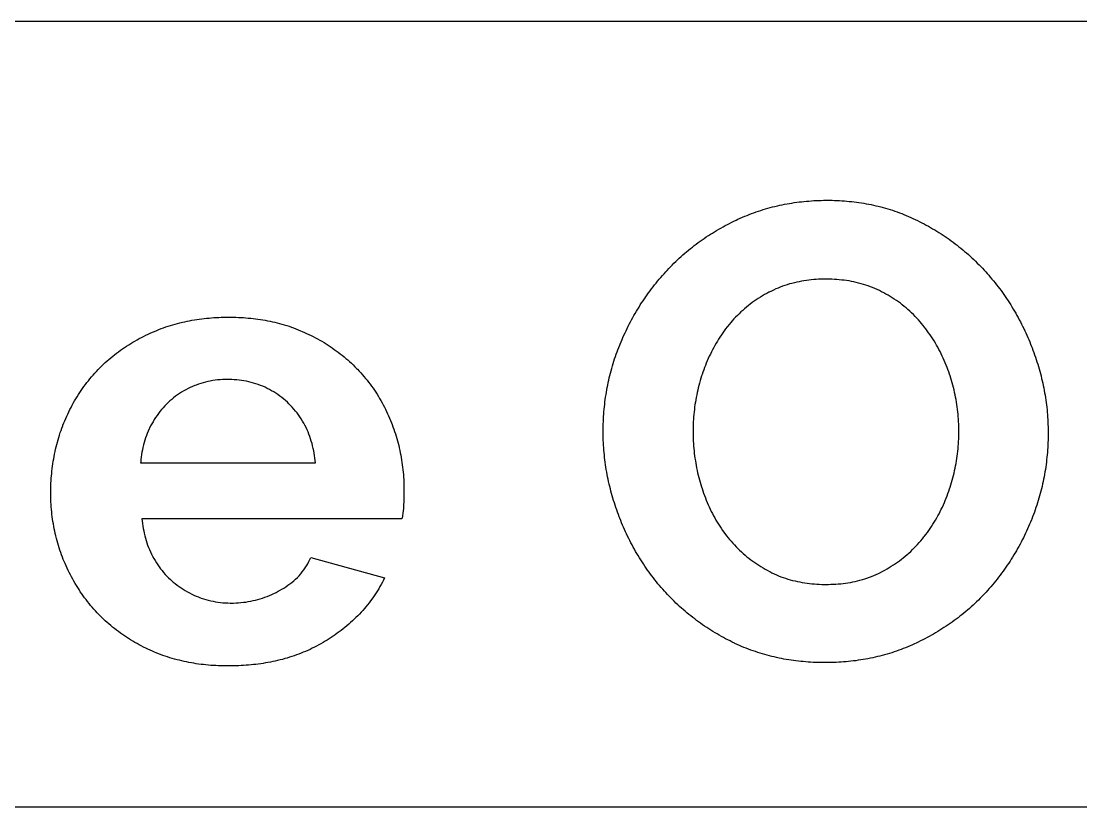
# Model space of a CAD drawing. Extents: x -85 to 85, y 0 to 426.
# Drawn here: x 5.5 to 27.09, y 410 to 426 of the extents above; entities that cross this region are included whole.
import ezdxf

# ---------------------------------------------------------------- set-up
doc = ezdxf.new("R2010")
doc.units = 0
doc.layers.get('0').update_dxf_attribs({"linetype": 'continuous'})

# ---------------------------------------------------------------- blocks, each defined once
blk = doc.blocks.new('CUT001')
at = {"color": 0}
for p, q in [((-77, 426), (77, 426)), ((7.937, 417.003), (11.497, 417.003)), ((13.261, 415.866), (7.963, 415.866)), ((11.404, 415.078), (12.907, 414.661)), ((-48, 410), (48, 410))]:
    blk.add_line(p, q, dxfattribs=at)
for points in [[(20.109, 421.965), (20.155, 421.986), (20.2, 422.006), (20.246, 422.026), (20.293, 422.045), (20.339, 422.063), (20.386, 422.081), (20.433, 422.098), (20.48, 422.115), (20.527, 422.131), (20.575, 422.147), (20.622, 422.162), (20.67, 422.176), (20.718, 422.19), (20.766, 422.203), (20.815, 422.216), (20.863, 422.228), (20.912, 422.24), (20.961, 422.251), (21.009, 422.261), (21.059, 422.271), (21.108, 422.28), (21.157, 422.289), (21.206, 422.297), (21.256, 422.305), (21.305, 422.312), (21.355, 422.318), (21.404, 422.324), (21.454, 422.329), (21.504, 422.334), (21.554, 422.338), (21.604, 422.342), (21.653, 422.345), (21.703, 422.347), (21.753, 422.35), (21.803, 422.351), (21.853, 422.352), (21.903, 422.353), (21.928, 422.353)], [(21.928, 422.353), (21.978, 422.352), (22.028, 422.352), (22.078, 422.35), (22.128, 422.349), (22.177, 422.346), (22.227, 422.343), (22.277, 422.34), (22.327, 422.336), (22.377, 422.331), (22.427, 422.326), (22.476, 422.321), (22.526, 422.314), (22.575, 422.307), (22.625, 422.3), (22.674, 422.292), (22.724, 422.283), (22.773, 422.274), (22.822, 422.265), (22.871, 422.254), (22.919, 422.243), (22.968, 422.232), (23.017, 422.219), (23.065, 422.207), (23.113, 422.193), (23.161, 422.179), (23.209, 422.164), (23.256, 422.149), (23.304, 422.133), (23.351, 422.117), (23.398, 422.1), (23.445, 422.082), (23.491, 422.064), (23.538, 422.045), (23.584, 422.025), (23.629, 422.005), (23.675, 421.984), (23.72, 421.963), (23.765, 421.941), (23.767, 421.94)], [(18.665, 420.926), (18.699, 420.962), (18.734, 420.998), (18.769, 421.034), (18.805, 421.069), (18.84, 421.104), (18.877, 421.139), (18.913, 421.173), (18.95, 421.207), (18.987, 421.24), (19.025, 421.273), (19.063, 421.305), (19.102, 421.337), (19.14, 421.369), (19.179, 421.4), (19.219, 421.43), (19.259, 421.461), (19.299, 421.491), (19.339, 421.52), (19.38, 421.549), (19.421, 421.577), (19.463, 421.605), (19.505, 421.633), (19.547, 421.66), (19.589, 421.686), (19.632, 421.712), (19.674, 421.738), (19.718, 421.763), (19.761, 421.788), (19.805, 421.812), (19.849, 421.836), (19.893, 421.859), (19.938, 421.882), (19.982, 421.905), (20.027, 421.927), (20.072, 421.948), (20.109, 421.965)], [(23.767, 421.94), (23.812, 421.917), (23.857, 421.894), (23.901, 421.871), (23.945, 421.848), (23.989, 421.824), (24.032, 421.799), (24.076, 421.774), (24.119, 421.748), (24.162, 421.723), (24.204, 421.696), (24.246, 421.669), (24.288, 421.642), (24.33, 421.614), (24.371, 421.586), (24.412, 421.558), (24.453, 421.528), (24.493, 421.499), (24.533, 421.469), (24.573, 421.439), (24.612, 421.408), (24.651, 421.376), (24.69, 421.345), (24.728, 421.312), (24.766, 421.28), (24.803, 421.247), (24.841, 421.213), (24.877, 421.179), (24.914, 421.145), (24.95, 421.11), (24.985, 421.075), (25.021, 421.04), (25.055, 421.004), (25.09, 420.968), (25.124, 420.931), (25.157, 420.894), (25.186, 420.862)], [(17.707, 419.422), (17.726, 419.469), (17.746, 419.515), (17.766, 419.56), (17.786, 419.606), (17.807, 419.651), (17.829, 419.697), (17.85, 419.742), (17.873, 419.786), (17.895, 419.831), (17.918, 419.875), (17.942, 419.919), (17.966, 419.963), (17.99, 420.007), (18.015, 420.05), (18.041, 420.093), (18.066, 420.136), (18.093, 420.179), (18.119, 420.221), (18.146, 420.263), (18.174, 420.305), (18.202, 420.346), (18.23, 420.388), (18.259, 420.429), (18.288, 420.469), (18.318, 420.509), (18.348, 420.549), (18.378, 420.589), (18.409, 420.628), (18.44, 420.667), (18.472, 420.706), (18.504, 420.744), (18.536, 420.782), (18.569, 420.82), (18.603, 420.858), (18.636, 420.895), (18.665, 420.926)], [(25.186, 420.862), (25.219, 420.825), (25.251, 420.787), (25.284, 420.748), (25.316, 420.71), (25.347, 420.671), (25.378, 420.632), (25.409, 420.593), (25.439, 420.553), (25.469, 420.513), (25.498, 420.472), (25.527, 420.431), (25.556, 420.39), (25.584, 420.349), (25.612, 420.307), (25.639, 420.266), (25.666, 420.223), (25.692, 420.181), (25.718, 420.138), (25.744, 420.095), (25.769, 420.052), (25.793, 420.008), (25.818, 419.965), (25.841, 419.92), (25.864, 419.876), (25.887, 419.832), (25.91, 419.787), (25.931, 419.742), (25.953, 419.697), (25.974, 419.651), (25.994, 419.606), (26.014, 419.56), (26.034, 419.514), (26.053, 419.468), (26.072, 419.422), (26.09, 419.375), (26.101, 419.346)], [(21.902, 420.747), (21.852, 420.747), (21.802, 420.745), (21.752, 420.743), (21.702, 420.74), (21.652, 420.737), (21.603, 420.732), (21.553, 420.727), (21.503, 420.72), (21.454, 420.713), (21.405, 420.704), (21.355, 420.695), (21.306, 420.685), (21.258, 420.673), (21.209, 420.661), (21.161, 420.648), (21.113, 420.633), (21.066, 420.618), (21.018, 420.601), (20.972, 420.584), (20.925, 420.565), (20.879, 420.546), (20.834, 420.525), (20.789, 420.504), (20.744, 420.481), (20.739, 420.479)], [(23.035, 420.491), (22.99, 420.514), (22.945, 420.535), (22.899, 420.555), (22.853, 420.574), (22.806, 420.592), (22.759, 420.609), (22.712, 420.625), (22.664, 420.64), (22.616, 420.654), (22.568, 420.667), (22.519, 420.679), (22.47, 420.69), (22.421, 420.7), (22.372, 420.709), (22.323, 420.716), (22.273, 420.723), (22.224, 420.729), (22.174, 420.735), (22.124, 420.739), (22.074, 420.742), (22.024, 420.745), (21.974, 420.746), (21.924, 420.747), (21.902, 420.747)], [(20.739, 420.479), (20.695, 420.455), (20.652, 420.431), (20.608, 420.406), (20.566, 420.38), (20.523, 420.353), (20.482, 420.325), (20.44, 420.297), (20.4, 420.268), (20.36, 420.238), (20.32, 420.208), (20.281, 420.176), (20.243, 420.144), (20.205, 420.111), (20.168, 420.078), (20.132, 420.043), (20.096, 420.008), (20.061, 419.973), (20.027, 419.936), (19.993, 419.899), (19.96, 419.861), (19.928, 419.823), (19.897, 419.784), (19.888, 419.772)], [(23.882, 419.802), (23.851, 419.84), (23.819, 419.879), (23.786, 419.916), (23.752, 419.953), (23.718, 419.989), (23.683, 420.025), (23.647, 420.06), (23.61, 420.094), (23.573, 420.128), (23.535, 420.16), (23.497, 420.192), (23.458, 420.223), (23.418, 420.254), (23.378, 420.283), (23.337, 420.312), (23.295, 420.34), (23.253, 420.367), (23.211, 420.394), (23.168, 420.419), (23.124, 420.444), (23.081, 420.468), (23.036, 420.491), (23.035, 420.491)], [(8.218, 419.682), (8.264, 419.702), (8.311, 419.72), (8.357, 419.738), (8.404, 419.756), (8.451, 419.772), (8.499, 419.788), (8.546, 419.803), (8.594, 419.818), (8.642, 419.832), (8.69, 419.845), (8.739, 419.857), (8.788, 419.869), (8.836, 419.88), (8.885, 419.89), (8.934, 419.9), (8.983, 419.909), (9.033, 419.917), (9.082, 419.925), (9.132, 419.932), (9.181, 419.939), (9.231, 419.945), (9.281, 419.95), (9.33, 419.955), (9.38, 419.959), (9.43, 419.962), (9.48, 419.965), (9.53, 419.968), (9.58, 419.97), (9.63, 419.971), (9.68, 419.972), (9.73, 419.972), (9.73, 419.972)], [(9.73, 419.972), (9.78, 419.972), (9.83, 419.971), (9.88, 419.97), (9.93, 419.968), (9.98, 419.965), (10.03, 419.962), (10.08, 419.959), (10.129, 419.955), (10.179, 419.95), (10.229, 419.945), (10.279, 419.939), (10.328, 419.932), (10.378, 419.925), (10.427, 419.917), (10.476, 419.908), (10.525, 419.899), (10.574, 419.889), (10.623, 419.879), (10.672, 419.868), (10.721, 419.856), (10.769, 419.843), (10.817, 419.83), (10.865, 419.816), (10.913, 419.801), (10.961, 419.786), (11.008, 419.769), (11.055, 419.753), (11.102, 419.735), (11.148, 419.716), (11.194, 419.697), (11.229, 419.682)], [(19.888, 419.772), (19.857, 419.732), (19.828, 419.692), (19.798, 419.651), (19.77, 419.61), (19.742, 419.568), (19.715, 419.526), (19.689, 419.484), (19.663, 419.441), (19.638, 419.397), (19.614, 419.354), (19.591, 419.31), (19.568, 419.265), (19.546, 419.22), (19.524, 419.175), (19.503, 419.13), (19.483, 419.084), (19.464, 419.038), (19.445, 418.991), (19.427, 418.945), (19.41, 418.898), (19.393, 418.851), (19.377, 418.803), (19.368, 418.775)], [(24.419, 418.809), (24.403, 418.857), (24.386, 418.904), (24.369, 418.95), (24.35, 418.997), (24.332, 419.043), (24.312, 419.089), (24.292, 419.135), (24.271, 419.181), (24.249, 419.226), (24.227, 419.27), (24.204, 419.315), (24.18, 419.359), (24.156, 419.402), (24.131, 419.445), (24.105, 419.488), (24.078, 419.531), (24.051, 419.572), (24.023, 419.614), (23.994, 419.655), (23.965, 419.695), (23.935, 419.735), (23.904, 419.775), (23.882, 419.802)], [(7.072, 418.907), (7.107, 418.943), (7.143, 418.978), (7.179, 419.013), (7.216, 419.047), (7.253, 419.08), (7.29, 419.113), (7.329, 419.145), (7.367, 419.177), (7.406, 419.208), (7.446, 419.239), (7.486, 419.269), (7.526, 419.298), (7.567, 419.327), (7.609, 419.355), (7.65, 419.382), (7.693, 419.409), (7.735, 419.436), (7.778, 419.461), (7.821, 419.486), (7.865, 419.511), (7.909, 419.535), (7.953, 419.558), (7.998, 419.581), (8.043, 419.603), (8.088, 419.624), (8.133, 419.645), (8.179, 419.665), (8.218, 419.682)], [(11.229, 419.682), (11.275, 419.662), (11.32, 419.641), (11.366, 419.62), (11.411, 419.598), (11.455, 419.576), (11.5, 419.553), (11.544, 419.529), (11.587, 419.505), (11.631, 419.48), (11.674, 419.454), (11.716, 419.428), (11.758, 419.401), (11.8, 419.374), (11.842, 419.346), (11.883, 419.317), (11.923, 419.288), (11.963, 419.258), (12.003, 419.228), (12.042, 419.197), (12.081, 419.165), (12.119, 419.133), (12.157, 419.1), (12.194, 419.067), (12.231, 419.033), (12.267, 418.998), (12.303, 418.963), (12.338, 418.928), (12.353, 418.911)], [(11.229, 419.682), (11.275, 419.662), (11.32, 419.641), (11.366, 419.62), (11.411, 419.598), (11.455, 419.576), (11.5, 419.553), (11.544, 419.529), (11.587, 419.505), (11.631, 419.48), (11.674, 419.454), (11.716, 419.428), (11.758, 419.401), (11.8, 419.374), (11.842, 419.346), (11.883, 419.317), (11.923, 419.288), (11.963, 419.258), (12.003, 419.228), (12.042, 419.197), (12.081, 419.165), (12.119, 419.133), (12.157, 419.1), (12.194, 419.067), (12.231, 419.033), (12.267, 418.998), (12.303, 418.963), (12.338, 418.928), (12.353, 418.911)], [(17.362, 417.647), (17.362, 417.697), (17.363, 417.746), (17.364, 417.796), (17.366, 417.846), (17.368, 417.896), (17.371, 417.946), (17.374, 417.996), (17.378, 418.046), (17.383, 418.096), (17.388, 418.146), (17.393, 418.195), (17.399, 418.245), (17.405, 418.295), (17.412, 418.344), (17.42, 418.394), (17.428, 418.443), (17.437, 418.492), (17.446, 418.541), (17.455, 418.59), (17.465, 418.639), (17.476, 418.688), (17.487, 418.737), (17.499, 418.785), (17.512, 418.834), (17.524, 418.882), (17.538, 418.93), (17.552, 418.978), (17.566, 419.026), (17.581, 419.074), (17.596, 419.122), (17.612, 419.169), (17.629, 419.216), (17.645, 419.263), (17.663, 419.31), (17.681, 419.357), (17.699, 419.403), (17.707, 419.422)], [(17.362, 417.647), (17.362, 417.697), (17.363, 417.746), (17.364, 417.796), (17.366, 417.846), (17.368, 417.896), (17.371, 417.946), (17.374, 417.996), (17.378, 418.046), (17.383, 418.096), (17.388, 418.146), (17.393, 418.195), (17.399, 418.245), (17.405, 418.295), (17.412, 418.344), (17.42, 418.394), (17.428, 418.443), (17.437, 418.492), (17.446, 418.541), (17.455, 418.59), (17.465, 418.639), (17.476, 418.688), (17.487, 418.737), (17.499, 418.785), (17.512, 418.834), (17.524, 418.882), (17.538, 418.93), (17.552, 418.978), (17.566, 419.026), (17.581, 419.074), (17.596, 419.122), (17.612, 419.169), (17.629, 419.216), (17.645, 419.263), (17.663, 419.31), (17.681, 419.357), (17.699, 419.403), (17.707, 419.422)], [(26.101, 419.346), (26.119, 419.299), (26.136, 419.252), (26.153, 419.205), (26.17, 419.158), (26.186, 419.11), (26.201, 419.063), (26.216, 419.015), (26.231, 418.967), (26.245, 418.919), (26.258, 418.871), (26.271, 418.823), (26.284, 418.775), (26.296, 418.726), (26.307, 418.677), (26.318, 418.629), (26.329, 418.58), (26.339, 418.531), (26.348, 418.482), (26.357, 418.433), (26.366, 418.383), (26.374, 418.334), (26.381, 418.284), (26.388, 418.235), (26.395, 418.185), (26.4, 418.136), (26.406, 418.086), (26.41, 418.036), (26.415, 417.986), (26.418, 417.936), (26.422, 417.887), (26.424, 417.837), (26.426, 417.787), (26.428, 417.737), (26.429, 417.687), (26.429, 417.637), (26.429, 417.617)], [(6.353, 417.77), (6.371, 417.817), (6.39, 417.863), (6.41, 417.909), (6.43, 417.954), (6.451, 418), (6.473, 418.045), (6.495, 418.09), (6.518, 418.134), (6.541, 418.178), (6.565, 418.222), (6.59, 418.266), (6.615, 418.309), (6.641, 418.351), (6.668, 418.394), (6.695, 418.435), (6.723, 418.477), (6.752, 418.518), (6.781, 418.559), (6.811, 418.599), (6.841, 418.639), (6.872, 418.678), (6.903, 418.717), (6.935, 418.755), (6.968, 418.793), (7.001, 418.83), (7.035, 418.867), (7.069, 418.904), (7.072, 418.907)], [(12.353, 418.911), (12.388, 418.875), (12.422, 418.838), (12.455, 418.801), (12.488, 418.763), (12.52, 418.725), (12.552, 418.686), (12.582, 418.647), (12.613, 418.607), (12.642, 418.567), (12.672, 418.526), (12.7, 418.485), (12.728, 418.444), (12.755, 418.402), (12.781, 418.359), (12.807, 418.316), (12.832, 418.273), (12.857, 418.229), (12.881, 418.186), (12.904, 418.141), (12.926, 418.097), (12.948, 418.052), (12.969, 418.006), (12.99, 417.961), (13.009, 417.915), (13.029, 417.869), (13.047, 417.822), (13.06, 417.787)], [(9.704, 418.703), (9.654, 418.702), (9.604, 418.7), (9.555, 418.697), (9.505, 418.693), (9.455, 418.687), (9.406, 418.679), (9.356, 418.671), (9.307, 418.661), (9.259, 418.65), (9.21, 418.637), (9.162, 418.623), (9.115, 418.607), (9.068, 418.59), (9.04, 418.579)], [(10.927, 418.239), (10.89, 418.272), (10.852, 418.304), (10.813, 418.336), (10.773, 418.366), (10.732, 418.395), (10.691, 418.423), (10.648, 418.45), (10.605, 418.475), (10.562, 418.5), (10.517, 418.522), (10.472, 418.544), (10.426, 418.564), (10.38, 418.583), (10.333, 418.6), (10.286, 418.616), (10.238, 418.631), (10.19, 418.644), (10.141, 418.656), (10.092, 418.666), (10.043, 418.675), (9.994, 418.683), (9.944, 418.689), (9.894, 418.694), (9.844, 418.698), (9.794, 418.701), (9.745, 418.702), (9.704, 418.703)], [(19.368, 418.775), (19.353, 418.727), (19.339, 418.679), (19.326, 418.631), (19.313, 418.583), (19.301, 418.534), (19.289, 418.486), (19.278, 418.437), (19.268, 418.388), (19.258, 418.339), (19.249, 418.29), (19.241, 418.241), (19.233, 418.191), (19.226, 418.142), (19.22, 418.092), (19.214, 418.042), (19.209, 417.993), (19.205, 417.943), (19.201, 417.893), (19.198, 417.843), (19.196, 417.793), (19.195, 417.743), (19.194, 417.693), (19.193, 417.647)], [(24.611, 417.647), (24.61, 417.697), (24.609, 417.746), (24.608, 417.796), (24.605, 417.846), (24.602, 417.896), (24.599, 417.946), (24.594, 417.996), (24.589, 418.046), (24.583, 418.095), (24.577, 418.145), (24.57, 418.194), (24.562, 418.244), (24.553, 418.293), (24.544, 418.342), (24.534, 418.391), (24.523, 418.44), (24.512, 418.489), (24.5, 418.537), (24.487, 418.586), (24.474, 418.634), (24.46, 418.682), (24.445, 418.73), (24.43, 418.777), (24.419, 418.809)], [(9.04, 418.579), (8.994, 418.56), (8.948, 418.539), (8.903, 418.518), (8.859, 418.494), (8.815, 418.47), (8.772, 418.444), (8.73, 418.417), (8.689, 418.389), (8.648, 418.36), (8.609, 418.329), (8.57, 418.298), (8.533, 418.265), (8.499, 418.234)], [(9.04, 418.579), (8.994, 418.56), (8.948, 418.539), (8.903, 418.518), (8.859, 418.494), (8.815, 418.47), (8.772, 418.444), (8.73, 418.417), (8.689, 418.389), (8.648, 418.36), (8.609, 418.329), (8.57, 418.298), (8.533, 418.265), (8.499, 418.234)], [(8.499, 418.234), (8.463, 418.199), (8.429, 418.163), (8.395, 418.126), (8.362, 418.089), (8.331, 418.05), (8.3, 418.01), (8.271, 417.97), (8.243, 417.928), (8.216, 417.886), (8.19, 417.843), (8.165, 417.8), (8.141, 417.756), (8.118, 417.712), (8.112, 417.698)], [(11.497, 417.003), (11.493, 417.053), (11.487, 417.103), (11.48, 417.152), (11.472, 417.202), (11.463, 417.251), (11.453, 417.3), (11.441, 417.349), (11.429, 417.397), (11.415, 417.445), (11.401, 417.493), (11.385, 417.54), (11.367, 417.587), (11.349, 417.634), (11.329, 417.679), (11.308, 417.725), (11.285, 417.77), (11.262, 417.814), (11.237, 417.857), (11.211, 417.899), (11.183, 417.941), (11.155, 417.982), (11.125, 418.022), (11.094, 418.061), (11.061, 418.1), (11.028, 418.137), (10.994, 418.173), (10.958, 418.209), (10.927, 418.239)], [(11.497, 417.003), (11.493, 417.053), (11.487, 417.103), (11.48, 417.152), (11.472, 417.202), (11.463, 417.251), (11.453, 417.3), (11.441, 417.349), (11.429, 417.397), (11.415, 417.445), (11.401, 417.493), (11.385, 417.54), (11.367, 417.587), (11.349, 417.634), (11.329, 417.679), (11.308, 417.725), (11.285, 417.77), (11.262, 417.814), (11.237, 417.857), (11.211, 417.899), (11.183, 417.941), (11.155, 417.982), (11.125, 418.022), (11.094, 418.061), (11.061, 418.1), (11.028, 418.137), (10.994, 418.173), (10.958, 418.209), (10.927, 418.239)], [(6.106, 416.39), (6.106, 416.44), (6.107, 416.49), (6.108, 416.54), (6.11, 416.59), (6.113, 416.64), (6.116, 416.69), (6.12, 416.74), (6.125, 416.79), (6.13, 416.839), (6.135, 416.889), (6.142, 416.939), (6.149, 416.988), (6.156, 417.037), (6.165, 417.087), (6.174, 417.136), (6.183, 417.185), (6.194, 417.234), (6.204, 417.283), (6.216, 417.331), (6.228, 417.38), (6.241, 417.428), (6.255, 417.476), (6.269, 417.524), (6.284, 417.572), (6.299, 417.62), (6.315, 417.667), (6.332, 417.714), (6.349, 417.761), (6.353, 417.77)], [(8.112, 417.698), (8.091, 417.652), (8.071, 417.606), (8.053, 417.559), (8.037, 417.512), (8.021, 417.465), (8.007, 417.417), (7.994, 417.369), (7.982, 417.32), (7.972, 417.271), (7.963, 417.222), (7.955, 417.172), (7.948, 417.123), (7.943, 417.073), (7.938, 417.023), (7.937, 417.003)], [(13.06, 417.787), (13.078, 417.74), (13.095, 417.693), (13.111, 417.646), (13.127, 417.598), (13.141, 417.551), (13.156, 417.503), (13.169, 417.455), (13.182, 417.406), (13.195, 417.358), (13.206, 417.309), (13.217, 417.26), (13.228, 417.211), (13.237, 417.162), (13.246, 417.113), (13.255, 417.064), (13.262, 417.015), (13.269, 416.965), (13.276, 416.915), (13.281, 416.866), (13.286, 416.816), (13.291, 416.766), (13.294, 416.716), (13.297, 416.666), (13.3, 416.617), (13.302, 416.567), (13.303, 416.517), (13.303, 416.467), (13.303, 416.454)], [(17.69, 415.905), (17.672, 415.951), (17.655, 415.998), (17.638, 416.045), (17.622, 416.093), (17.606, 416.14), (17.59, 416.188), (17.575, 416.235), (17.561, 416.283), (17.547, 416.331), (17.533, 416.379), (17.52, 416.428), (17.508, 416.476), (17.496, 416.524), (17.484, 416.573), (17.473, 416.622), (17.463, 416.671), (17.453, 416.72), (17.443, 416.769), (17.434, 416.818), (17.426, 416.867), (17.418, 416.917), (17.411, 416.966), (17.404, 417.016), (17.397, 417.065), (17.392, 417.115), (17.386, 417.165), (17.382, 417.214), (17.377, 417.264), (17.374, 417.314), (17.37, 417.364), (17.368, 417.414), (17.365, 417.464), (17.364, 417.514), (17.363, 417.564), (17.362, 417.614), (17.362, 417.647)], [(17.69, 415.905), (17.672, 415.951), (17.655, 415.998), (17.638, 416.045), (17.622, 416.093), (17.606, 416.14), (17.59, 416.188), (17.575, 416.235), (17.561, 416.283), (17.547, 416.331), (17.533, 416.379), (17.52, 416.428), (17.508, 416.476), (17.496, 416.524), (17.484, 416.573), (17.473, 416.622), (17.463, 416.671), (17.453, 416.72), (17.443, 416.769), (17.434, 416.818), (17.426, 416.867), (17.418, 416.917), (17.411, 416.966), (17.404, 417.016), (17.397, 417.065), (17.392, 417.115), (17.386, 417.165), (17.382, 417.214), (17.377, 417.264), (17.374, 417.314), (17.37, 417.364), (17.368, 417.414), (17.365, 417.464), (17.364, 417.514), (17.363, 417.564), (17.362, 417.614), (17.362, 417.647)], [(19.193, 417.647), (19.194, 417.597), (19.195, 417.547), (19.196, 417.497), (19.198, 417.447), (19.201, 417.397), (19.205, 417.347), (19.209, 417.297), (19.214, 417.247), (19.219, 417.198), (19.225, 417.148), (19.232, 417.098), (19.24, 417.049), (19.248, 417), (19.257, 416.95), (19.266, 416.901), (19.276, 416.852), (19.287, 416.803), (19.298, 416.755), (19.311, 416.706), (19.323, 416.658), (19.337, 416.61), (19.351, 416.562), (19.365, 416.514), (19.376, 416.48)], [(19.193, 417.647), (19.194, 417.597), (19.195, 417.547), (19.196, 417.497), (19.198, 417.447), (19.201, 417.397), (19.205, 417.347), (19.209, 417.297), (19.214, 417.247), (19.219, 417.198), (19.225, 417.148), (19.232, 417.098), (19.24, 417.049), (19.248, 417), (19.257, 416.95), (19.266, 416.901), (19.276, 416.852), (19.287, 416.803), (19.298, 416.755), (19.311, 416.706), (19.323, 416.658), (19.337, 416.61), (19.351, 416.562), (19.365, 416.514), (19.376, 416.48)], [(24.432, 416.509), (24.447, 416.557), (24.461, 416.605), (24.475, 416.653), (24.488, 416.701), (24.5, 416.75), (24.512, 416.798), (24.523, 416.847), (24.534, 416.896), (24.544, 416.945), (24.553, 416.994), (24.561, 417.043), (24.569, 417.093), (24.576, 417.142), (24.583, 417.192), (24.589, 417.242), (24.594, 417.291), (24.598, 417.341), (24.602, 417.391), (24.605, 417.441), (24.607, 417.491), (24.609, 417.541), (24.61, 417.591), (24.611, 417.641), (24.611, 417.647)], [(26.429, 417.617), (26.429, 417.567), (26.428, 417.517), (26.427, 417.467), (26.425, 417.417), (26.423, 417.367), (26.42, 417.317), (26.417, 417.267), (26.413, 417.217), (26.409, 417.167), (26.404, 417.118), (26.399, 417.068), (26.393, 417.018), (26.386, 416.969), (26.379, 416.919), (26.372, 416.87), (26.364, 416.82), (26.356, 416.771), (26.346, 416.722), (26.337, 416.673), (26.327, 416.624), (26.316, 416.575), (26.305, 416.526), (26.293, 416.478), (26.281, 416.429), (26.268, 416.381), (26.255, 416.333), (26.241, 416.284), (26.227, 416.237), (26.212, 416.189), (26.197, 416.141), (26.181, 416.094), (26.165, 416.047), (26.148, 415.999), (26.131, 415.953), (26.113, 415.906), (26.094, 415.859), (26.089, 415.845)], [(23.908, 415.509), (23.938, 415.548), (23.968, 415.588), (23.997, 415.629), (24.026, 415.67), (24.054, 415.711), (24.081, 415.753), (24.108, 415.796), (24.133, 415.839), (24.159, 415.882), (24.183, 415.925), (24.207, 415.969), (24.23, 416.014), (24.252, 416.059), (24.274, 416.104), (24.295, 416.149), (24.315, 416.195), (24.334, 416.241), (24.353, 416.287), (24.371, 416.334), (24.388, 416.381), (24.405, 416.428), (24.421, 416.475), (24.432, 416.509)], [(6.361, 415.04), (6.343, 415.087), (6.326, 415.133), (6.309, 415.181), (6.292, 415.228), (6.277, 415.275), (6.262, 415.323), (6.248, 415.371), (6.234, 415.419), (6.221, 415.467), (6.209, 415.516), (6.198, 415.565), (6.187, 415.613), (6.177, 415.662), (6.167, 415.711), (6.158, 415.761), (6.15, 415.81), (6.143, 415.859), (6.136, 415.909), (6.13, 415.959), (6.125, 416.008), (6.12, 416.058), (6.116, 416.108), (6.113, 416.158), (6.11, 416.208), (6.108, 416.258), (6.106, 416.308), (6.106, 416.358), (6.106, 416.39)], [(13.303, 416.454), (13.303, 416.404), (13.302, 416.354), (13.302, 416.304), (13.3, 416.254), (13.298, 416.204), (13.296, 416.154), (13.295, 416.126)], [(19.376, 416.48), (19.392, 416.432), (19.409, 416.385), (19.426, 416.338), (19.444, 416.291), (19.462, 416.245), (19.481, 416.199), (19.501, 416.153), (19.522, 416.107), (19.543, 416.062), (19.565, 416.017), (19.588, 415.972), (19.611, 415.928), (19.635, 415.884), (19.66, 415.841), (19.686, 415.798), (19.712, 415.755), (19.739, 415.713), (19.766, 415.672), (19.795, 415.63), (19.824, 415.59), (19.853, 415.549), (19.884, 415.51), (19.905, 415.483)], [(13.295, 416.126), (13.293, 416.076), (13.289, 416.026), (13.283, 415.977), (13.275, 415.927), (13.264, 415.879), (13.261, 415.866)], [(7.963, 415.866), (7.968, 415.817), (7.974, 415.767), (7.981, 415.717), (7.989, 415.668), (7.999, 415.619), (8.009, 415.57), (8.021, 415.522), (8.034, 415.473), (8.048, 415.425), (8.063, 415.378), (8.079, 415.33), (8.097, 415.284), (8.116, 415.237), (8.137, 415.192), (8.158, 415.147), (8.158, 415.147)], [(18.61, 414.393), (18.577, 414.43), (18.544, 414.468), (18.511, 414.506), (18.479, 414.544), (18.448, 414.583), (18.417, 414.622), (18.386, 414.662), (18.356, 414.701), (18.326, 414.741), (18.296, 414.782), (18.267, 414.822), (18.238, 414.863), (18.21, 414.904), (18.182, 414.946), (18.155, 414.988), (18.128, 415.03), (18.101, 415.072), (18.075, 415.115), (18.05, 415.158), (18.024, 415.201), (18, 415.245), (17.975, 415.288), (17.952, 415.332), (17.928, 415.376), (17.905, 415.421), (17.883, 415.466), (17.861, 415.51), (17.839, 415.556), (17.818, 415.601), (17.797, 415.646), (17.777, 415.692), (17.757, 415.738), (17.738, 415.784), (17.719, 415.83), (17.701, 415.877), (17.69, 415.905)], [(18.61, 414.393), (18.577, 414.43), (18.544, 414.468), (18.511, 414.506), (18.479, 414.544), (18.448, 414.583), (18.417, 414.622), (18.386, 414.662), (18.356, 414.701), (18.326, 414.741), (18.296, 414.782), (18.267, 414.822), (18.238, 414.863), (18.21, 414.904), (18.182, 414.946), (18.155, 414.988), (18.128, 415.03), (18.101, 415.072), (18.075, 415.115), (18.05, 415.158), (18.024, 415.201), (18, 415.245), (17.975, 415.288), (17.952, 415.332), (17.928, 415.376), (17.905, 415.421), (17.883, 415.466), (17.861, 415.51), (17.839, 415.556), (17.818, 415.601), (17.797, 415.646), (17.777, 415.692), (17.757, 415.738), (17.738, 415.784), (17.719, 415.83), (17.701, 415.877), (17.69, 415.905)], [(26.089, 415.845), (26.07, 415.799), (26.05, 415.753), (26.03, 415.707), (26.01, 415.661), (25.989, 415.616), (25.968, 415.57), (25.947, 415.525), (25.925, 415.48), (25.902, 415.436), (25.879, 415.391), (25.856, 415.347), (25.832, 415.303), (25.807, 415.259), (25.783, 415.216), (25.758, 415.173), (25.732, 415.13), (25.706, 415.087), (25.679, 415.045), (25.652, 415.003), (25.625, 414.961), (25.597, 414.919), (25.569, 414.878), (25.54, 414.837), (25.511, 414.797), (25.481, 414.756), (25.451, 414.716), (25.421, 414.677), (25.39, 414.637), (25.359, 414.598), (25.327, 414.56), (25.295, 414.521), (25.263, 414.483), (25.23, 414.445), (25.196, 414.408), (25.163, 414.371), (25.147, 414.354)], [(19.905, 415.483), (19.936, 415.444), (19.969, 415.407), (20.002, 415.369), (20.036, 415.332), (20.071, 415.296), (20.106, 415.261), (20.142, 415.226), (20.179, 415.192), (20.216, 415.159), (20.254, 415.126), (20.292, 415.094), (20.331, 415.063), (20.371, 415.033), (20.411, 415.003), (20.452, 414.974), (20.493, 414.945), (20.535, 414.918), (20.577, 414.891), (20.62, 414.865), (20.663, 414.84), (20.707, 414.816), (20.751, 414.792), (20.756, 414.789)], [(23.06, 414.797), (23.104, 414.821), (23.148, 414.846), (23.191, 414.871), (23.233, 414.898), (23.275, 414.925), (23.317, 414.953), (23.358, 414.981), (23.398, 415.011), (23.438, 415.041), (23.478, 415.072), (23.516, 415.103), (23.555, 415.136), (23.592, 415.169), (23.629, 415.202), (23.665, 415.237), (23.701, 415.272), (23.735, 415.308), (23.769, 415.345), (23.803, 415.382), (23.836, 415.42), (23.868, 415.458), (23.899, 415.497), (23.908, 415.509)], [(7.085, 413.916), (7.051, 413.952), (7.017, 413.989), (6.983, 414.026), (6.951, 414.064), (6.918, 414.102), (6.886, 414.14), (6.855, 414.179), (6.825, 414.219), (6.795, 414.259), (6.765, 414.299), (6.736, 414.34), (6.708, 414.381), (6.681, 414.423), (6.654, 414.465), (6.627, 414.508), (6.601, 414.551), (6.576, 414.594), (6.552, 414.637), (6.528, 414.681), (6.505, 414.726), (6.482, 414.77), (6.46, 414.815), (6.439, 414.86), (6.418, 414.906), (6.398, 414.952), (6.378, 414.998), (6.361, 415.04)], [(7.085, 413.916), (7.051, 413.952), (7.017, 413.989), (6.983, 414.026), (6.951, 414.064), (6.918, 414.102), (6.886, 414.14), (6.855, 414.179), (6.825, 414.219), (6.795, 414.259), (6.765, 414.299), (6.736, 414.34), (6.708, 414.381), (6.681, 414.423), (6.654, 414.465), (6.627, 414.508), (6.601, 414.551), (6.576, 414.594), (6.552, 414.637), (6.528, 414.681), (6.505, 414.726), (6.482, 414.77), (6.46, 414.815), (6.439, 414.86), (6.418, 414.906), (6.398, 414.952), (6.378, 414.998), (6.361, 415.04)], [(8.158, 415.147), (8.181, 415.102), (8.205, 415.058), (8.231, 415.015), (8.257, 414.972), (8.284, 414.931), (8.313, 414.89), (8.342, 414.849), (8.373, 414.81), (8.405, 414.772), (8.438, 414.734), (8.472, 414.697), (8.508, 414.662), (8.544, 414.627), (8.563, 414.61)], [(10.769, 414.405), (10.813, 414.43), (10.855, 414.456), (10.898, 414.483), (10.939, 414.511), (10.979, 414.541), (11.019, 414.571), (11.057, 414.603), (11.094, 414.637), (11.13, 414.671), (11.165, 414.707), (11.199, 414.744), (11.231, 414.783), (11.261, 414.823), (11.29, 414.864), (11.316, 414.906), (11.342, 414.949), (11.365, 414.993), (11.387, 415.038), (11.404, 415.078)], [(20.756, 414.789), (20.801, 414.766), (20.846, 414.745), (20.892, 414.725), (20.938, 414.706), (20.985, 414.687), (21.032, 414.67), (21.079, 414.654), (21.127, 414.639), (21.175, 414.625), (21.223, 414.612), (21.271, 414.6), (21.32, 414.589), (21.369, 414.579), (21.418, 414.569), (21.468, 414.561), (21.517, 414.554), (21.567, 414.548), (21.616, 414.543), (21.666, 414.538), (21.716, 414.535), (21.766, 414.532), (21.816, 414.53), (21.866, 414.529), (21.902, 414.529)], [(20.756, 414.789), (20.801, 414.766), (20.846, 414.745), (20.892, 414.725), (20.938, 414.706), (20.985, 414.687), (21.032, 414.67), (21.079, 414.654), (21.127, 414.639), (21.175, 414.625), (21.223, 414.612), (21.271, 414.6), (21.32, 414.589), (21.369, 414.579), (21.418, 414.569), (21.468, 414.561), (21.517, 414.554), (21.567, 414.548), (21.616, 414.543), (21.666, 414.538), (21.716, 414.535), (21.766, 414.532), (21.816, 414.53), (21.866, 414.529), (21.902, 414.529)], [(21.902, 414.529), (21.952, 414.529), (22.002, 414.531), (22.052, 414.533), (22.102, 414.535), (22.152, 414.539), (22.202, 414.544), (22.251, 414.549), (22.301, 414.556), (22.35, 414.563), (22.4, 414.571), (22.449, 414.581), (22.498, 414.591), (22.546, 414.602), (22.595, 414.615), (22.643, 414.628), (22.691, 414.643), (22.738, 414.658), (22.786, 414.675), (22.832, 414.692), (22.879, 414.711), (22.925, 414.731), (22.97, 414.752), (23.015, 414.774), (23.059, 414.797), (23.06, 414.797)], [(21.902, 414.529), (21.952, 414.529), (22.002, 414.531), (22.052, 414.533), (22.102, 414.535), (22.152, 414.539), (22.202, 414.544), (22.251, 414.549), (22.301, 414.556), (22.35, 414.563), (22.4, 414.571), (22.449, 414.581), (22.498, 414.591), (22.546, 414.602), (22.595, 414.615), (22.643, 414.628), (22.691, 414.643), (22.738, 414.658), (22.786, 414.675), (22.832, 414.692), (22.879, 414.711), (22.925, 414.731), (22.97, 414.752), (23.015, 414.774), (23.059, 414.797), (23.06, 414.797)], [(8.563, 414.61), (8.601, 414.577), (8.64, 414.546), (8.679, 414.515), (8.72, 414.486), (8.761, 414.457), (8.803, 414.43), (8.846, 414.404), (8.889, 414.379), (8.933, 414.356), (8.978, 414.333), (9.023, 414.312), (9.069, 414.292), (9.115, 414.273), (9.125, 414.269)], [(8.563, 414.61), (8.601, 414.577), (8.64, 414.546), (8.679, 414.515), (8.72, 414.486), (8.761, 414.457), (8.803, 414.43), (8.846, 414.404), (8.889, 414.379), (8.933, 414.356), (8.978, 414.333), (9.023, 414.312), (9.069, 414.292), (9.115, 414.273), (9.125, 414.269)], [(12.907, 414.661), (12.885, 414.616), (12.862, 414.572), (12.838, 414.528), (12.814, 414.484), (12.789, 414.441), (12.763, 414.398), (12.736, 414.356), (12.708, 414.314), (12.68, 414.273), (12.651, 414.232), (12.621, 414.192), (12.591, 414.152), (12.56, 414.113), (12.528, 414.074), (12.496, 414.036), (12.463, 413.999), (12.429, 413.962), (12.395, 413.925), (12.36, 413.889), (12.325, 413.854), (12.289, 413.819), (12.252, 413.785), (12.215, 413.752), (12.178, 413.719), (12.14, 413.686), (12.101, 413.655), (12.062, 413.623), (12.023, 413.593), (11.983, 413.562), (11.942, 413.533), (11.902, 413.504), (11.86, 413.476), (11.819, 413.448), (11.777, 413.42), (11.735, 413.394), (11.698, 413.371)], [(9.781, 414.15), (9.831, 414.15), (9.881, 414.152), (9.931, 414.155), (9.981, 414.159), (10.03, 414.165), (10.08, 414.171), (10.129, 414.179), (10.179, 414.188), (10.228, 414.199), (10.276, 414.21), (10.324, 414.223), (10.372, 414.237), (10.42, 414.252), (10.467, 414.269), (10.514, 414.286), (10.561, 414.305), (10.607, 414.325), (10.652, 414.345), (10.697, 414.367), (10.741, 414.39), (10.769, 414.405)], [(9.781, 414.15), (9.831, 414.15), (9.881, 414.152), (9.931, 414.155), (9.981, 414.159), (10.03, 414.165), (10.08, 414.171), (10.129, 414.179), (10.179, 414.188), (10.228, 414.199), (10.276, 414.21), (10.324, 414.223), (10.372, 414.237), (10.42, 414.252), (10.467, 414.269), (10.514, 414.286), (10.561, 414.305), (10.607, 414.325), (10.652, 414.345), (10.697, 414.367), (10.741, 414.39), (10.769, 414.405)], [(20.037, 413.332), (19.992, 413.354), (19.947, 413.377), (19.902, 413.399), (19.858, 413.423), (19.814, 413.446), (19.77, 413.471), (19.727, 413.495), (19.684, 413.52), (19.641, 413.546), (19.598, 413.572), (19.556, 413.598), (19.513, 413.625), (19.472, 413.652), (19.43, 413.68), (19.389, 413.708), (19.348, 413.737), (19.307, 413.766), (19.267, 413.796), (19.227, 413.826), (19.187, 413.856), (19.148, 413.887), (19.109, 413.919), (19.07, 413.95), (19.032, 413.983), (18.994, 414.015), (18.957, 414.048), (18.92, 414.082), (18.883, 414.116), (18.846, 414.15), (18.81, 414.185), (18.775, 414.22), (18.739, 414.255), (18.705, 414.291), (18.67, 414.327), (18.636, 414.364), (18.61, 414.393)], [(25.147, 414.354), (25.113, 414.318), (25.079, 414.282), (25.044, 414.246), (25.008, 414.211), (24.972, 414.176), (24.936, 414.141), (24.899, 414.107), (24.862, 414.074), (24.825, 414.041), (24.787, 414.008), (24.749, 413.975), (24.711, 413.944), (24.672, 413.912), (24.633, 413.881), (24.593, 413.85), (24.553, 413.82), (24.513, 413.791), (24.472, 413.761), (24.432, 413.733), (24.39, 413.704), (24.349, 413.676), (24.307, 413.649), (24.265, 413.622), (24.223, 413.595), (24.18, 413.569), (24.137, 413.544), (24.094, 413.519), (24.05, 413.494), (24.006, 413.47), (23.962, 413.446), (23.918, 413.423), (23.874, 413.4), (23.829, 413.377), (23.784, 413.355), (23.739, 413.334), (23.708, 413.319)], [(25.147, 414.354), (25.113, 414.318), (25.079, 414.282), (25.044, 414.246), (25.008, 414.211), (24.972, 414.176), (24.936, 414.141), (24.899, 414.107), (24.862, 414.074), (24.825, 414.041), (24.787, 414.008), (24.749, 413.975), (24.711, 413.944), (24.672, 413.912), (24.633, 413.881), (24.593, 413.85), (24.553, 413.82), (24.513, 413.791), (24.472, 413.761), (24.432, 413.733), (24.39, 413.704), (24.349, 413.676), (24.307, 413.649), (24.265, 413.622), (24.223, 413.595), (24.18, 413.569), (24.137, 413.544), (24.094, 413.519), (24.05, 413.494), (24.006, 413.47), (23.962, 413.446), (23.918, 413.423), (23.874, 413.4), (23.829, 413.377), (23.784, 413.355), (23.739, 413.334), (23.708, 413.319)], [(9.125, 414.269), (9.172, 414.252), (9.22, 414.236), (9.267, 414.222), (9.316, 414.209), (9.364, 414.197), (9.413, 414.186), (9.462, 414.177), (9.512, 414.169), (9.561, 414.163), (9.611, 414.157), (9.661, 414.154), (9.711, 414.151), (9.761, 414.15), (9.781, 414.15)], [(8.222, 413.149), (8.176, 413.169), (8.131, 413.189), (8.085, 413.21), (8.04, 413.232), (7.995, 413.254), (7.951, 413.277), (7.907, 413.3), (7.863, 413.324), (7.819, 413.348), (7.776, 413.374), (7.733, 413.399), (7.691, 413.426), (7.649, 413.453), (7.607, 413.48), (7.566, 413.509), (7.525, 413.538), (7.484, 413.567), (7.445, 413.597), (7.405, 413.628), (7.366, 413.659), (7.327, 413.691), (7.289, 413.723), (7.252, 413.756), (7.215, 413.79), (7.178, 413.824), (7.142, 413.859), (7.107, 413.894), (7.085, 413.916)], [(11.698, 413.371), (11.655, 413.345), (11.611, 413.32), (11.567, 413.296), (11.523, 413.272), (11.479, 413.25), (11.434, 413.228), (11.389, 413.206), (11.343, 413.185), (11.297, 413.165), (11.251, 413.146), (11.205, 413.128), (11.158, 413.11), (11.111, 413.092), (11.064, 413.076), (11.017, 413.06), (10.969, 413.045), (10.921, 413.03), (10.873, 413.017), (10.825, 413.003), (10.777, 412.991), (10.728, 412.979), (10.679, 412.968), (10.63, 412.957), (10.581, 412.947), (10.532, 412.938), (10.483, 412.93), (10.434, 412.921), (10.384, 412.914), (10.335, 412.907), (10.285, 412.901), (10.235, 412.895), (10.186, 412.89), (10.136, 412.886), (10.086, 412.882), (10.036, 412.878), (9.986, 412.875), (9.936, 412.873), (9.886, 412.871), (9.836, 412.869), (9.786, 412.868), (9.736, 412.868), (9.717, 412.868)], [(11.698, 413.371), (11.655, 413.345), (11.611, 413.32), (11.567, 413.296), (11.523, 413.272), (11.479, 413.25), (11.434, 413.228), (11.389, 413.206), (11.343, 413.185), (11.297, 413.165), (11.251, 413.146), (11.205, 413.128), (11.158, 413.11), (11.111, 413.092), (11.064, 413.076), (11.017, 413.06), (10.969, 413.045), (10.921, 413.03), (10.873, 413.017), (10.825, 413.003), (10.777, 412.991), (10.728, 412.979), (10.679, 412.968), (10.63, 412.957), (10.581, 412.947), (10.532, 412.938), (10.483, 412.93), (10.434, 412.921), (10.384, 412.914), (10.335, 412.907), (10.285, 412.901), (10.235, 412.895), (10.186, 412.89), (10.136, 412.886), (10.086, 412.882), (10.036, 412.878), (9.986, 412.875), (9.936, 412.873), (9.886, 412.871), (9.836, 412.869), (9.786, 412.868), (9.736, 412.868), (9.717, 412.868)], [(21.889, 412.936), (21.839, 412.936), (21.789, 412.937), (21.739, 412.938), (21.689, 412.94), (21.639, 412.942), (21.589, 412.945), (21.54, 412.948), (21.49, 412.952), (21.44, 412.956), (21.39, 412.961), (21.34, 412.966), (21.291, 412.972), (21.241, 412.979), (21.192, 412.986), (21.142, 412.993), (21.093, 413.001), (21.044, 413.01), (20.995, 413.019), (20.945, 413.029), (20.897, 413.04), (20.848, 413.051), (20.799, 413.062), (20.751, 413.074), (20.702, 413.087), (20.654, 413.1), (20.606, 413.114), (20.558, 413.129), (20.511, 413.144), (20.463, 413.16), (20.416, 413.176), (20.369, 413.193), (20.322, 413.21), (20.275, 413.228), (20.229, 413.247), (20.183, 413.266), (20.137, 413.286), (20.091, 413.307), (20.046, 413.328), (20.037, 413.332)], [(21.889, 412.936), (21.839, 412.936), (21.789, 412.937), (21.739, 412.938), (21.689, 412.94), (21.639, 412.942), (21.589, 412.945), (21.54, 412.948), (21.49, 412.952), (21.44, 412.956), (21.39, 412.961), (21.34, 412.966), (21.291, 412.972), (21.241, 412.979), (21.192, 412.986), (21.142, 412.993), (21.093, 413.001), (21.044, 413.01), (20.995, 413.019), (20.945, 413.029), (20.897, 413.04), (20.848, 413.051), (20.799, 413.062), (20.751, 413.074), (20.702, 413.087), (20.654, 413.1), (20.606, 413.114), (20.558, 413.129), (20.511, 413.144), (20.463, 413.16), (20.416, 413.176), (20.369, 413.193), (20.322, 413.21), (20.275, 413.228), (20.229, 413.247), (20.183, 413.266), (20.137, 413.286), (20.091, 413.307), (20.046, 413.328), (20.037, 413.332)], [(23.708, 413.319), (23.662, 413.299), (23.616, 413.279), (23.57, 413.259), (23.524, 413.24), (23.478, 413.222), (23.431, 413.204), (23.384, 413.187), (23.337, 413.171), (23.289, 413.154), (23.242, 413.139), (23.194, 413.124), (23.146, 413.11), (23.098, 413.096), (23.05, 413.083), (23.002, 413.07), (22.953, 413.058), (22.904, 413.047), (22.855, 413.036), (22.807, 413.026), (22.757, 413.016), (22.708, 413.007), (22.659, 412.999), (22.61, 412.991), (22.56, 412.983), (22.511, 412.976), (22.461, 412.97), (22.411, 412.964), (22.362, 412.959), (22.312, 412.954), (22.262, 412.95), (22.212, 412.947), (22.162, 412.944), (22.112, 412.941), (22.062, 412.939), (22.012, 412.938), (21.962, 412.937), (21.912, 412.936), (21.889, 412.936)], [(23.708, 413.319), (23.662, 413.299), (23.616, 413.279), (23.57, 413.259), (23.524, 413.24), (23.478, 413.222), (23.431, 413.204), (23.384, 413.187), (23.337, 413.171), (23.289, 413.154), (23.242, 413.139), (23.194, 413.124), (23.146, 413.11), (23.098, 413.096), (23.05, 413.083), (23.002, 413.07), (22.953, 413.058), (22.904, 413.047), (22.855, 413.036), (22.807, 413.026), (22.757, 413.016), (22.708, 413.007), (22.659, 412.999), (22.61, 412.991), (22.56, 412.983), (22.511, 412.976), (22.461, 412.97), (22.411, 412.964), (22.362, 412.959), (22.312, 412.954), (22.262, 412.95), (22.212, 412.947), (22.162, 412.944), (22.112, 412.941), (22.062, 412.939), (22.012, 412.938), (21.962, 412.937), (21.912, 412.936), (21.889, 412.936)], [(9.717, 412.868), (9.667, 412.868), (9.617, 412.869), (9.567, 412.87), (9.517, 412.872), (9.467, 412.875), (9.417, 412.878), (9.368, 412.881), (9.318, 412.885), (9.268, 412.89), (9.218, 412.895), (9.169, 412.901), (9.119, 412.908), (9.069, 412.915), (9.02, 412.922), (8.971, 412.931), (8.922, 412.94), (8.873, 412.95), (8.824, 412.96), (8.775, 412.971), (8.726, 412.983), (8.678, 412.995), (8.63, 413.008), (8.581, 413.022), (8.534, 413.036), (8.486, 413.051), (8.438, 413.067), (8.391, 413.083), (8.344, 413.101), (8.298, 413.118), (8.251, 413.137), (8.222, 413.149)], [(9.717, 412.868), (9.667, 412.868), (9.617, 412.869), (9.567, 412.87), (9.517, 412.872), (9.467, 412.875), (9.417, 412.878), (9.368, 412.881), (9.318, 412.885), (9.268, 412.89), (9.218, 412.895), (9.169, 412.901), (9.119, 412.908), (9.069, 412.915), (9.02, 412.922), (8.971, 412.931), (8.922, 412.94), (8.873, 412.95), (8.824, 412.96), (8.775, 412.971), (8.726, 412.983), (8.678, 412.995), (8.63, 413.008), (8.581, 413.022), (8.534, 413.036), (8.486, 413.051), (8.438, 413.067), (8.391, 413.083), (8.344, 413.101), (8.298, 413.118), (8.251, 413.137), (8.222, 413.149)]]:
    blk.add_lwpolyline(points, dxfattribs=at)

msp = doc.modelspace()

# ---------------------------------------------------------------- block references
at = {"color": 0}
msp.add_blockref('CUT001', (0, 0), dxfattribs=at)

doc.saveas('drawing.dxf')
